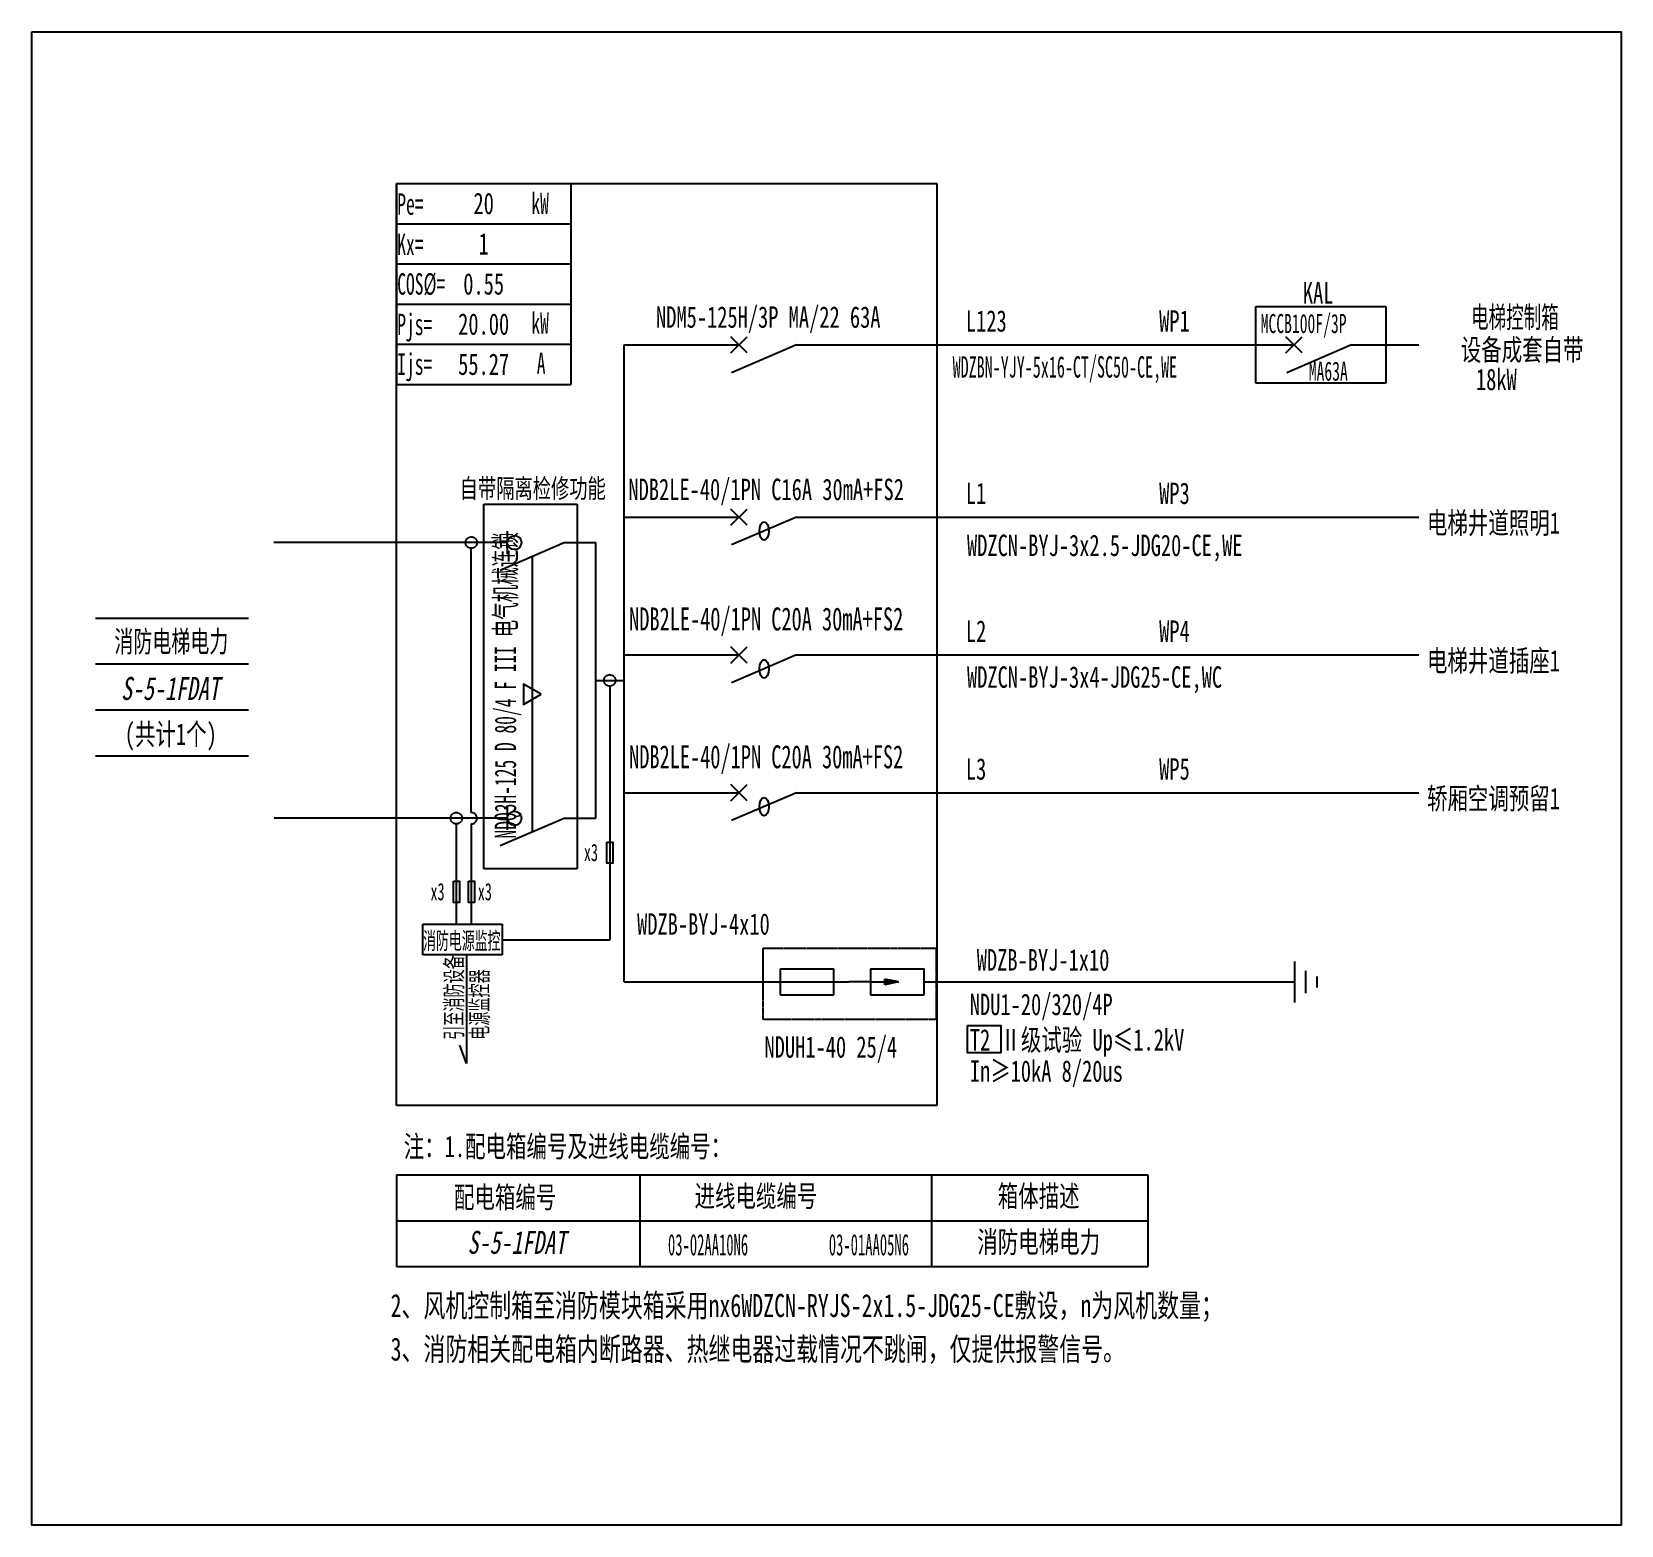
# Model space of a CAD drawing. Extents: x 312950 to 315308, y 288175 to 290390.
import ezdxf
from ezdxf.enums import TextEntityAlignment as Align

# ---------------------------------------------------------------- set-up
doc = ezdxf.new("R2010")
doc.units = 0
doc.header["$MEASUREMENT"] = 0
for name, pattern in [('_点划线L', [1.9, 1.5, -0.17, 0.06, -0.17]), ('DASH', [0.35, 0.25, -0.1]), ('DASHED', [0.75, 0.5, -0.25]), ('DASHED2', [0.375, 0.25, -0.125])]:
    doc.linetypes.add(name, pattern=pattern)
for name, color, linetype in [('D_E_Eqpm(强电设备)', 100, 'Continuous'), ('D_E_Eqpm（强电设备）', 100, 'Continuous'), ('D_E_Text(强电文字)', 51, 'Continuous'), ('D_E_Text（强电文字）', 51, 'Continuous'), ('D_E_Wire(强电线缆)', 10, 'Continuous'), ('D_E_WireEm（强电应急照明线缆）', 10, 'DASHED'), ('D_E_Wire（强电线缆）', 10, 'Continuous'), ('D_T_TableDim（表格尺寸）', 255, 'Continuous'), ('E_E_Text（强电文字）', 51, 'Continuous'), ('系统图', 220, 'Continuous')]:
    doc.layers.add(name, color=color, linetype=linetype)
doc.styles.add('$1$电气', font='', dxfattribs={"width": 0.7})
doc.styles.add('$1$电气箱', font='simhei.ttf', dxfattribs={"width": 0.8, "oblique": 10})
doc.styles.add('电气', font='', dxfattribs={"width": 0.7})
doc.styles.add('电气箱', font='simhei.ttf', dxfattribs={"width": 0.8, "oblique": 10})
doc.styles.get('$1$电气').set_extended_font_data('SimSun')
doc.styles.get('电气').set_extended_font_data('SimSun')

msp = doc.modelspace()

# ---------------------------------------------------------------- linework, layer by layer
at = {"linetype": 'DASHED'}
for p, q in [((313490.7, 288797.5, 0), (313490.7, 290165, 0)), ((313490.7, 290165, 0), (314292.2, 290165, 0)), ((314292.2, 290165, 0), (314292.2, 288797.5, 0)), ((314292.2, 288797.5, 0), (313490.7, 288797.5, 0))]:
    msp.add_line(p, q, dxfattribs=at)
at = {"linetype": 'DASHED2', "elevation": 0}
msp.add_lwpolyline([(314034.7, 289030.8), (314291.2, 289030.8), (314291.2, 288925.1), (314034.7, 288925.1)], close=True, dxfattribs=at)
at = {"layer": 'D_E_Eqpm(强电设备)'}
for p, q in [((314059.7, 289000, 0), (314139.6, 289000, 0)), ((314059.7, 289000, 0), (314059.7, 288961.4, 0)), ((314139.3, 288961.4, 0), (314139.3, 289000, 0)), ((314193.8, 289000, 0), (314273.7, 289000, 0)), ((314193.8, 289000, 0), (314193.8, 288961.4, 0)), ((314273.4, 288961.4, 0), (314273.4, 289000, 0)), ((314193.8, 288980.7, 0), (314161.6, 288980.7, 0)), ((314193.8, 288980.7, 0), (314235.2, 288980.7, 0)), ((314235.2, 288980.7, 0), (314215.2, 288984.8, 0)), ((314215.2, 288976.6, 0), (314215.2, 288984.8, 0)), ((314235.2, 288980.7, 0), (314215.2, 288976.6, 0)), ((314059.7, 288961.4, 0), (314139.3, 288961.4, 0)), ((314193.8, 288961.4, 0), (314273.4, 288961.4, 0))]:
    msp.add_line(p, q, dxfattribs=at)
msp.add_solid([(314215.2, 288976.6, 0), (314235.2, 288980.7, 0), (314215.2, 288984.8, 0)], dxfattribs=at)
at = {"layer": 'D_E_Eqpm（强电设备）'}
for p, q in [((314765.4, 289982.4, 0), (314958.4, 289982.4, 0)), ((314765.4, 289868.9, 0), (314765.4, 289982.4, 0)), ((314958.4, 289982.4, 0), (314958.4, 289868.9, 0)), ((313986.7, 289913.6, 0), (314010.8, 289937.7, 0)), ((314010.8, 289913.6, 0), (313986.7, 289937.7, 0)), ((314084, 289925.7, 0), (313987.8, 289884.4, 0)), ((314810.1, 289913.6, 0), (314834.2, 289937.7, 0)), ((314834.2, 289913.6, 0), (314810.1, 289937.7, 0)), ((314907.3, 289925.7, 0), (314811.2, 289884.4, 0)), ((314958.4, 289868.9, 0), (314765.4, 289868.9, 0)), ((313986.7, 289658.1, 0), (314010.8, 289682.1, 0)), ((314010.8, 289658.1, 0), (313986.7, 289682.1, 0)), ((314084, 289670.1, 0), (313987.8, 289628.9, 0)), ((313655.2, 289615.4, 0), (313655.2, 289649.5, 0)), ((313740.3, 289632.4, 0), (313644.2, 289591.2, 0)), ((313986.7, 289453.7, 0), (314010.8, 289477.8, 0)), ((314010.8, 289453.7, 0), (313986.7, 289477.8, 0)), ((314084, 289465.7, 0), (313987.8, 289424.5, 0)), ((313986.7, 289249.3, 0), (314010.8, 289273.4, 0)), ((314010.8, 289249.3, 0), (313986.7, 289273.4, 0)), ((314084, 289261.3, 0), (313987.8, 289220.1, 0)), ((313655.2, 289206.6, 0), (313655.2, 289240.7, 0)), ((313740.3, 289223.6, 0), (313644.2, 289182.4, 0))]:
    msp.add_line(p, q, dxfattribs=at)
at = {"layer": 'D_E_Eqpm（强电设备）', "linetype": 'DASH'}
msp.add_line((313692.3, 289203, 0), (313692.3, 289611.8, 0), dxfattribs=at)
at = {"layer": 'D_E_Eqpm（强电设备）', "elevation": 0}
msp.add_lwpolyline([(313705.4, 289407.4), (313679.1, 289422.6), (313679.1, 289392.3)], close=True, dxfattribs=at)
at = {"layer": 'D_E_Eqpm（强电设备）'}
for centre in [(313665.5, 289632.4, 0), (313665.5, 289223.6, 0)]:
    msp.add_circle(centre, 10.4, dxfattribs=at)
for centre in [(314035.9, 289649.5, 0), (314035.9, 289445.1, 0), (314035.9, 289240.7, 0)]:
    msp.add_ellipse(centre, major_axis=(0, 13.7), ratio=0.500475, dxfattribs=at)
at = {"layer": 'D_E_Text（强电文字）'}
for p, q in [((313490.7, 290165, 0), (313490.7, 289866.9, 0)), ((313490.7, 290165, 0), (313749, 290165, 0)), ((313749, 290165, 0), (313749, 289866.9, 0)), ((313490.7, 290105.3, 0), (313749, 290105.3, 0)), ((313490.7, 290045.7, 0), (313749, 290045.7, 0)), ((313490.7, 289986.1, 0), (313749, 289986.1, 0)), ((313490.7, 289926.5, 0), (313749, 289926.5, 0)), ((313490.7, 289866.9, 0), (313749, 289866.9, 0))]:
    msp.add_line(p, q, dxfattribs=at)
at = {"layer": 'D_E_Text（强电文字）', "elevation": 0}
msp.add_lwpolyline([(314337.6, 288916.2), (314386.9, 288916.2), (314386.9, 288875.5), (314337.6, 288875.5)], close=True, dxfattribs=at)
at = {"layer": 'D_E_Wire(强电线缆)'}
for p, q in [((313828.5, 289925.7, 0), (313998.8, 289925.7, 0)), ((314084, 289925.7, 0), (314822.2, 289925.7, 0)), ((314907.3, 289925.7, 0), (315007.3, 289925.7, 0)), ((313828.5, 289670.1, 0), (313998.8, 289670.1, 0)), ((314084, 289670.1, 0), (315007.3, 289670.1, 0)), ((313828.5, 289465.7, 0), (313998.8, 289465.7, 0)), ((314084, 289465.7, 0), (315007.3, 289465.7, 0)), ((313828.5, 289261.3, 0), (313998.8, 289261.3, 0)), ((314084, 289261.3, 0), (315007.3, 289261.3, 0))]:
    msp.add_line(p, q, dxfattribs=at)
at = {"layer": 'D_E_WireEm（强电应急照明线缆）'}
msp.add_line((313655.2, 289223.6, 0), (313308.5, 289223.6, 0), dxfattribs=at)
at = {"layer": 'D_E_Wire（强电线缆）'}
for p, q in [((313828.5, 288980.7, 0), (313828.5, 289925.7, 0)), ((313655.2, 289632.4, 0), (313308.5, 289632.4, 0)), ((313601.5, 289232.2, 0), (313601.5, 289623.9, 0)), ((313740.3, 289632.4, 0), (313786.3, 289632.4, 0)), ((313786.3, 289223.6, 0), (313786.3, 289632.4, 0)), ((313786.3, 289428, 0), (313827.6, 289428, 0)), ((313806.9, 289419.5, 0), (313806.9, 289042.9, 0)), ((313579.3, 289215.1, 0), (313579.3, 289066.4, 0)), ((313601.5, 289215.1, 0), (313601.5, 289066.4, 0)), ((313740.3, 289223.6, 0), (313786.3, 289223.6, 0)), ((313594.6, 289021, 0), (313594.6, 288859.8, 0)), ((314823.2, 288950.4, 0), (314823.2, 289011.1, 0)), ((314839.8, 288964.2, 0), (314839.8, 288997.3, 0)), ((313828.5, 288980.7, 0), (314161.6, 288980.7, 0)), ((314273.4, 288980.7, 0), (314823.2, 288980.7, 0)), ((314856.3, 288972.4, 0), (314856.3, 288989, 0)), ((313594.6, 288859.8, 0), (313584.4, 288887, 0))]:
    msp.add_line(p, q, dxfattribs=at)
at = {"layer": 'D_E_Wire（强电线缆）', "linetype": '_点划线L'}
msp.add_line((313806.9, 289042.9, 0), (313647.2, 289042.9, 0), dxfattribs=at)
at = {"layer": 'D_E_Wire（强电线缆）', "linetype": 'DASH', "elevation": 0}
msp.add_lwpolyline([(313620, 289689.2), (313758.5, 289689.2), (313758.5, 289148.7), (313620, 289148.7)], close=True, dxfattribs=at)
at = {"layer": 'D_E_Wire（强电线缆）', "elevation": 0}
for points in [[(313802.8, 289188.3), (313811.7, 289188.3), (313811.7, 289156.8), (313802.8, 289156.8)], [(313575.1, 289130.1), (313584.1, 289130.1), (313584.1, 289098.7), (313575.1, 289098.7)], [(313597.3, 289130.1), (313606.2, 289130.1), (313606.2, 289098.7), (313597.3, 289098.7)]]:
    msp.add_lwpolyline(points, close=True, dxfattribs=at)
at = {"layer": 'D_E_Wire（强电线缆）', "linetype": '_点划线L', "elevation": 0}
msp.add_lwpolyline([(313529.5, 289066.4), (313647.2, 289066.4), (313647.2, 289021), (313529.5, 289021)], close=True, dxfattribs=at)
at = {"layer": 'D_E_Wire（强电线缆）', "linetype": '_点划线L'}
for centre in [(313601.5, 289632.4, 0), (313806.9, 289428, 0), (313579.3, 289223.6, 0)]:
    msp.add_circle(centre, 8.52, dxfattribs=at)
at = {"layer": 'D_E_Wire（强电线缆）'}
msp.add_arc((313601.5, 289223.6, 0), 8.52, 269.5766, 90, dxfattribs=at)
at = {"layer": 'D_T_TableDim（表格尺寸）', "color": 255}
for p, q in [((313043.8, 289520.5, 0), (313270.9, 289520.5, 0)), ((313043.8, 289452.4, 0), (313270.9, 289452.4, 0)), ((313043.8, 289384.3, 0), (313270.9, 289384.3, 0)), ((313043.8, 289384.3, 0), (313270.9, 289384.3, 0)), ((313043.8, 289384.3, 0), (313270.9, 289384.3, 0)), ((313043.8, 289384.3, 0), (313270.9, 289384.3, 0)), ((313043.8, 289384.3, 0), (313270.9, 289384.3, 0)), ((313043.8, 289316.1, 0), (313270.9, 289316.1, 0))]:
    msp.add_line(p, q, dxfattribs=at)
at = {"layer": 'D_T_TableDim（表格尺寸）', "ltscale": 3.5}
for p, q in [((313490.7, 288694.7, 0), (314605.3, 288694.7, 0)), ((313490.7, 288694.7, 0), (313490.7, 288558.5, 0)), ((313851.6, 288694.7, 0), (313851.6, 288558.5, 0)), ((314284.1, 288694.7, 0), (314284.1, 288558.5, 0)), ((314605.3, 288694.7, 0), (314605.3, 288558.5, 0)), ((313490.7, 288626.6, 0), (314605.3, 288626.6, 0)), ((313490.7, 288626.6, 0), (314605.3, 288626.6, 0)), ((313851.6, 288626.6, 0), (313851.6, 288558.5, 0)), ((314284.1, 288626.6, 0), (314284.1, 288558.5, 0)), ((313490.7, 288558.5, 0), (314605.3, 288558.5, 0))]:
    msp.add_line(p, q, dxfattribs=at)
at = {"layer": '系统图', "ltscale": 9973.992009}
msp.add_lwpolyline([(312949.5, 290390), (315307.5, 290390), (315307.5, 288175), (312949.5, 288175)], close=True, dxfattribs=at)

# ---------------------------------------------------------------- texts
at = {"layer": 'D_E_Text(强电文字)', "style": '电气', "width": 0.7}
for s, p in [('WDZB-BYJ-4x10', (313847.5, 289050.8, 0)), ('WDZB-BYJ-1x10', (314351.4, 288997.6, 0)), ('T2 Ⅱ级试验 Up≤1.2kV ', (314341.1, 288879, 0)), ('In≥10kA 8/20us', (314341.1, 288832.7, 0))]:
    msp.add_text(s, height=31.795, dxfattribs=at).set_placement(p)
at = {"layer": 'D_E_Text(强电文字)', "color": 51, "true_color": 0xffff7f, "style": '电气', "width": 0.7}
msp.add_text('NDU1-20/320/4P', height=31.795, dxfattribs=at).set_placement((314341.1, 288931.5, 0))
at = {"layer": 'D_E_Text（强电文字）', "linetype": 'Continuous', "style": '电气', "width": 0.6}
for s, p in [('kW', (313690.6, 290119.7, 0)), ('Pe=', (313491.7, 290118.6, 0)), ('Kx=', (313491.7, 290058.8, 0)), ('COS%%C=', (313491.7, 290000.1, 0)), ('Pjs=', (313491.7, 289940.1, 0)), ('kW', (313690.6, 289942.1, 0)), ('Ijs=', (313491.7, 289881.2, 0)), ('A', (313698.7, 289882.5, 0))]:
    msp.add_text(s, height=31.8, dxfattribs=at).set_placement(p)
at = {"layer": 'D_E_Text（强电文字）', "style": '电气'}
for s, height, width, p in [('KAL', 31.8, 0.7, (314835.2, 289986.9, 0)), ('电梯控制箱', 31.8, 0.6, (315084.7, 289950.9, 0)), ('L123', 31.8, 0.7, (314335.3, 289945.2, 0)), ('WP1', 31.8, 0.7, (314622, 289945.2, 0)), ('MCCB100F/3P', 28.389, 0.6, (314772.6, 289943.1, 0)), ('设备成套自带', 31.8, 0.7, (315069.5, 289902.5, 0)), ('WDZBN-YJY-5x16-CT/SC50-CE,WE', 31.795, 0.55, (314315.6, 289877.1, 0)), ('18kW', 31.8, 0.7, (315092, 289858.5, 0)), ('自带隔离检修功能', 28.39, 0.7, (313584.3, 289698.6, 0)), ('L1', 31.8, 0.7, (314335.3, 289689.6, 0)), ('WP3', 31.8, 0.7, (314622, 289689.6, 0)), ('电梯井道照明1', 31.8, 0.7, (315019.3, 289645.7, 0)), ('WDZCN-BYJ-3x2.5-JDG20-CE,WE', 31.795, 0.7, (314336.9, 289612.4, 0)), ('L2', 31.8, 0.7, (314335.3, 289485.2, 0)), ('WP4', 31.8, 0.7, (314622, 289485.2, 0)), ('电梯井道插座1', 31.8, 0.7, (315019.3, 289441.3, 0)), ('WDZCN-BYJ-3x4-JDG25-CE,WC', 31.795, 0.7, (314336.9, 289417.1, 0)), ('L3', 31.8, 0.7, (314335.3, 289280.8, 0)), ('WP5', 31.8, 0.7, (314622, 289280.8, 0)), ('轿厢空调预留1', 31.8, 0.7, (315019.3, 289237, 0)), ('x3', 25.55, 0.6, (313768.6, 289160, 0)), ('x3', 25.55, 0.6, (313541, 289101.9, 0)), ('x3', 25.55, 0.6, (313611.2, 289101.9, 0)), ('消防电源监控', 25.55, 0.55, (313529.9, 289029.2, 0)), ('注：1.配电箱编号及进线电缆编号：', 31.795, 0.7, (313501.3, 288720.9, 0)), (' 2、风机控制箱至消防模块箱采用nx6WDZCN-RYJS-2x1.5-JDG25-CE敷设，n为风机数量；', 34.066, 0.7, (313465.6, 288483.8, 0)), (' 3、消防相关配电箱内断路器、热继电器过载情况不跳闸，仅提供报警信号。', 34.066, 0.7, (313465.6, 288419.2, 0))]:
    msp.add_text(s, height=height, dxfattribs=dict(at, width=width)).set_placement(p)
at = {"layer": 'D_E_Text（强电文字）'}
for s, height, style, width, p in [('NDM5-125H/3P MA/22 63A', 31.795, '电气', 0.7, (314042.1, 289964.3, 0)), ('MA63A', 28.39, '电气', 0.6, (314872.9, 289886.5, 0)), ('NDB2LE-40/1PN C16A 30mA+FS2', 31.795, '电气', 0.7, (314039, 289708.7, 0)), ('消防电梯电力', 31.8, '$1$电气', 0.65, (313156.5, 289486.3, 0)), ('配电箱编号', 31.8, '电气', 0.7, (313651.7, 288662.1, 0)), ('进线电缆编号', 31.8, '电气', 0.7, (314023.8, 288663.8, 0)), ('箱体描述', 31.8, '电气', 0.7, (314443.3, 288663.8, 0)), ('03-02AA10N6', 31.795, '电气', 0.5, (313952.8, 288590.8, 0)), ('03-01AA05N6', 31.795, '电气', 0.5, (314191.4, 288590.8, 0)), ('消防电梯电力', 31.8, '电气', 0.7, (314443.3, 288595.6, 0))]:
    msp.add_text(s, height=height, dxfattribs=dict(at, style=style, width=width)).set_placement(p, align=Align.MIDDLE)
at = {"layer": 'D_E_Text（强电文字）', "style": '电气', "width": 0.6}
msp.add_text('NDQ3H-125 D 80/4 F III 电气机械连锁', height=31.795, rotation=90, dxfattribs=at).set_placement((313653.6, 289420.7, 0), align=Align.MIDDLE)
at = {"layer": 'D_E_Text（强电文字）', "oblique": 10, "width": 0.7}
for style, p in [('$1$电气箱', (313155.1, 289416, 0)), ('电气箱', (313669.1, 288594.5, 0))]:
    msp.add_text('S-5-1FDAT', height=34.07, dxfattribs=dict(at, style=style)).set_placement(p, align=Align.MIDDLE)
at = {"layer": 'D_E_Text（强电文字）', "style": '$1$电气', "width": 0.7}
msp.add_text('(共计1个)', height=31.8, dxfattribs=at).set_placement((313155.7, 289332.4, 0), align=Align.CENTER)
at = {"layer": 'D_E_Text（强电文字）', "style": '电气', "width": 0.6}
for s, p in [('引至消防设备', (313588.5, 288894.9, 0)), ('电源监控器', (313626.3, 288894.9, 0))]:
    msp.add_text(s, height=25.55, rotation=90, dxfattribs=at).set_placement(p)
at = {"layer": 'D_E_Text（强电文字）', "color": 51, "true_color": 0xffff7f, "style": '电气', "width": 0.7}
msp.add_text('NDUH1-40 25/4', height=31.795, dxfattribs=at).set_placement((314036.5, 288868.4, 0))
at = {"layer": 'D_E_Text（强电文字）', "width": 258.312, "attachment_point": 5, "style": '电气'}
for s, insert, char_height in [('20', (313619.9, 290135.2, 0), 31.8), ('1', (313619.9, 290075.5, 0), 31.8), ('0.55', (313619.9, 290015.9, 0), 31.8), ('{\\C200;20.00}', (313619.9, 289956.3, 0), 31.795), ('{\\C200;55.27}', (313619.9, 289896.7, 0), 31.795)]:
    msp.add_mtext(s, dxfattribs=dict(at, insert=insert, char_height=char_height))
at = {"layer": 'E_E_Text（强电文字）', "linetype": 'Continuous', "style": '电气', "width": 0.65}
for p in [(314039, 289502.1, 0), (314039, 289297.7, 0)]:
    msp.add_text('NDB2LE-40/1PN C20A 30mA+FS2', height=34.066, dxfattribs=at).set_placement(p, align=Align.CENTER)

doc.saveas('drawing.dxf')
